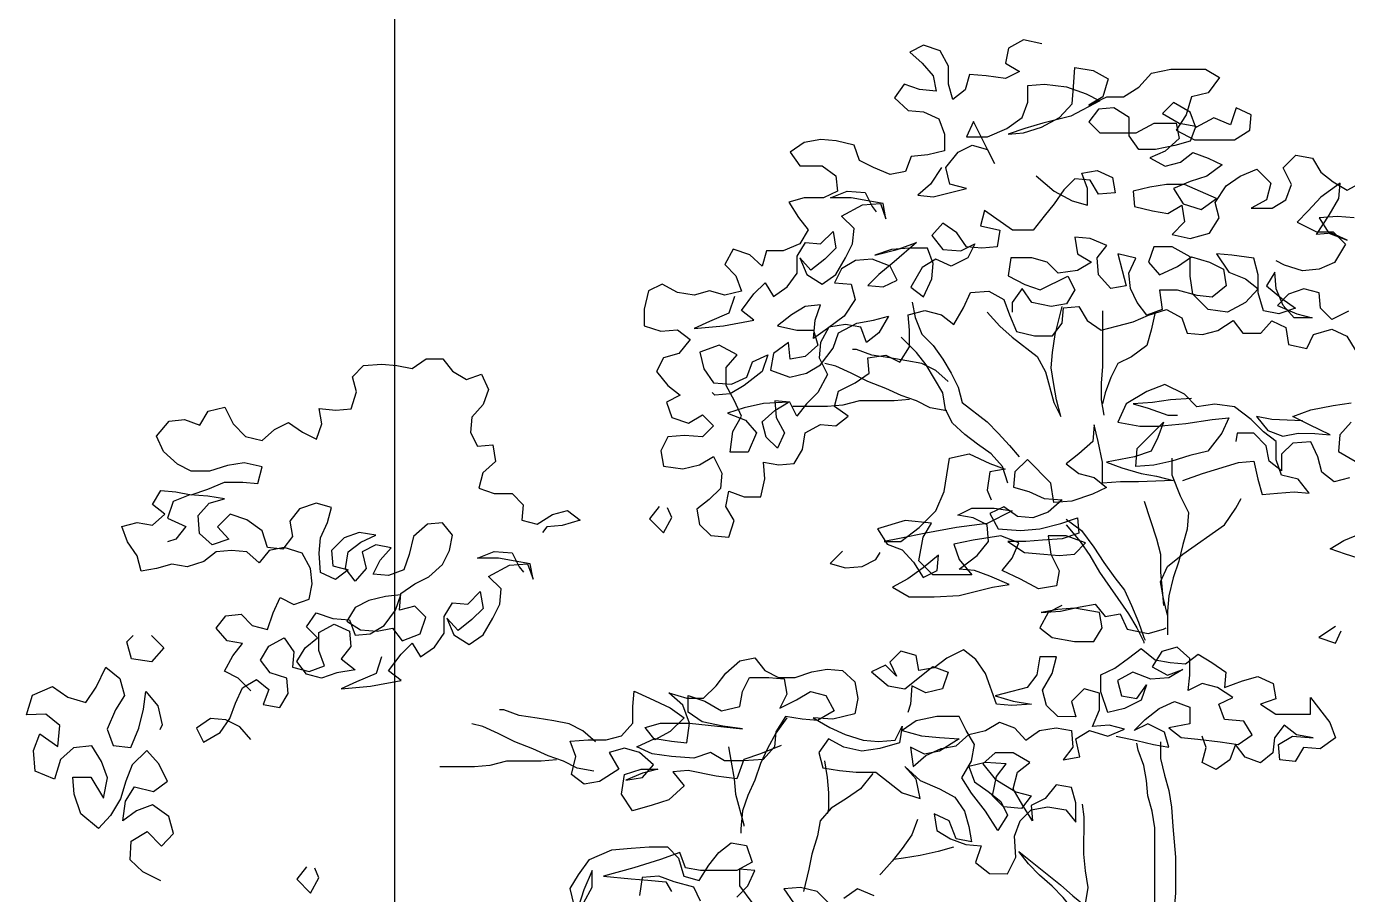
# Model space of a CAD drawing. Header units: millimetres. Extents: x 2002 to 2114, y 811 to 859.
# Drawn here: x 2027.26 to 2028.061, y 819.619 to 820.145 of the extents above; entities that cross this region are included whole.
import ezdxf

# ---------------------------------------------------------------- set-up
doc = ezdxf.new("R2010")
doc.units = ezdxf.units.MM
doc.header["$LTSCALE"] = 0.04
doc.layers.add('02', color=1, linetype='Continuous')
doc.layers.add('0_Architettonico', color=8, linetype='Continuous')

msp = doc.modelspace()

# ---------------------------------------------------------------- linework, layer by layer
at = {"layer": '02'}
msp.add_line((2027.48305, 820.34692), (2027.48305, 818.46692), dxfattribs=at)
at = {"layer": '0_Architettonico'}
for points in [[(2027.87539, 820.13421), (2027.86445, 820.13674), (2027.85518, 820.1317), (2027.85349, 820.12244), (2027.8619, 820.11738), (2027.85348, 820.11318), (2027.84169, 820.11487), (2027.83159, 820.11572), (2027.82906, 820.10646), (2027.82147, 820.10058), (2027.81896, 820.10984), (2027.81897, 820.12079), (2027.81392, 820.13005), (2027.80382, 820.13343), (2027.7954, 820.12923), (2027.80297, 820.12248), (2027.8097, 820.1149), (2027.81138, 820.10564), (2027.80127, 820.10649), (2027.79202, 820.10987), (2027.78611, 820.10145), (2027.79453, 820.09387), (2027.80379, 820.09302), (2027.81304, 820.0888), (2027.8164, 820.07953), (2027.81639, 820.06943), (2027.80629, 820.06691), (2027.79619, 820.06608), (2027.79281, 820.05682), (2027.78355, 820.05515), (2027.77345, 820.05937), (2027.76503, 820.06358), (2027.76167, 820.07285), (2027.75073, 820.07538), (2027.74147, 820.07623), (2027.73136, 820.07456), (2027.72294, 820.06867), (2027.72883, 820.06025), (2027.7423, 820.06024), (2027.75071, 820.05434), (2027.75154, 820.04507), (2027.74312, 820.04087), (2027.73133, 820.04088), (2027.72207, 820.03837), (2027.72796, 820.0291), (2027.73384, 820.02152), (2027.72878, 820.0131), (2027.71868, 820.0089), (2027.70857, 820.00891), (2027.70604, 819.99965), (2027.69847, 820.00639), (2027.68837, 820.00977), (2027.68331, 820.00051), (2027.69004, 819.99377), (2027.6934, 819.98451), (2027.68329, 819.98199), (2027.67403, 819.98453), (2027.66477, 819.98201), (2027.65467, 819.9837), (2027.64541, 819.98876), (2027.63699, 819.98456), (2027.63445, 819.97362), (2027.63444, 819.96351), (2027.64454, 819.96014), (2027.65465, 819.96097), (2027.66222, 819.95507), (2027.65547, 819.94666), (2027.64621, 819.94414), (2027.64199, 819.93572), (2027.64872, 819.9273), (2027.65629, 819.9214), (2027.64787, 819.9172), (2027.65123, 819.90793), (2027.66133, 819.90456), (2027.66975, 819.9096), (2027.67648, 819.90286), (2027.66974, 819.89613), (2027.6588, 819.89698), (2027.64869, 819.89615), (2027.64448, 819.88773), (2027.64615, 819.87847), (2027.65794, 819.87677), (2027.66804, 819.87929), (2027.67647, 819.88433), (2027.68151, 819.87423), (2027.68066, 819.86497), (2027.67392, 819.85824), (2027.66633, 819.85235), (2027.66801, 819.84309), (2027.67474, 819.83635), (2027.68568, 819.83549), (2027.68906, 819.84559), (2027.68402, 819.85402), (2027.68571, 819.86328), (2027.69497, 819.8599), (2027.70507, 819.85989), (2027.7076, 819.87084), (2027.70677, 819.88094), (2027.71603, 819.87925), (2027.72529, 819.88008), (2027.73035, 819.8885), (2027.73205, 819.8986), (2027.74131, 819.90364), (2027.75057, 819.90279), (2027.75815, 819.90868), (2027.74974, 819.91458), (2027.75228, 819.92384), (2027.76238, 819.92888), (2027.77081, 819.93476), (2027.76997, 819.94403), (2027.78092, 819.9457), (2027.78934, 819.94148), (2027.79524, 819.95074), (2027.79525, 819.96084), (2027.79441, 819.9701), (2027.80452, 819.97262), (2027.81462, 819.97009), (2027.82219, 819.96418), (2027.82809, 819.97428), (2027.83231, 819.98354), (2027.84326, 819.98437), (2027.85252, 819.97931), (2027.85587, 819.97005), (2027.86007, 819.95994), (2027.87102, 819.9574), (2027.88196, 819.95739), (2027.88786, 819.96497), (2027.88871, 819.97423), (2027.89798, 819.97506), (2027.90302, 819.96664), (2027.91143, 819.96074), (2027.9207, 819.96325), (2027.9308, 819.96577), (2027.94007, 819.96997), (2027.95102, 819.97333), (2027.96027, 819.96827), (2027.96363, 819.959), (2027.97289, 819.95815), (2027.98215, 819.96067), (2027.99142, 819.96656), (2027.99731, 819.95897), (2028.00825, 819.95896), (2028.015, 819.96653), (2028.02341, 819.96232), (2028.02509, 819.95221), (2028.03603, 819.94968), (2028.04025, 819.95809), (2028.05119, 819.96145), (2028.06045, 819.95723), (2028.06549, 819.94881)], [(2027.8147, 820.05933), (2027.80796, 820.04923), (2027.80037, 820.0425), (2027.80963, 820.04165), (2027.82984, 820.04669), (2027.81974, 820.04922), (2027.81723, 820.05933), (2027.82481, 820.06858), (2027.83324, 820.07278), (2027.8425, 820.07025), (2027.8467, 820.06183), (2027.83409, 820.0871), (2027.82987, 820.07784), (2027.8425, 820.07783), (2027.85429, 820.08287), (2027.86356, 820.08959), (2027.86694, 820.09885), (2027.86695, 820.10896), (2027.87705, 820.10979), (2027.89052, 820.10809), (2027.9023, 820.10387), (2027.91072, 820.09965), (2027.89303, 820.09041), (2027.87619, 820.08621), (2027.86524, 820.08286), (2027.85513, 820.0795), (2027.86439, 820.08033), (2027.87534, 820.08369), (2027.88629, 820.08957), (2027.89388, 820.09799), (2027.89473, 820.10809), (2027.89558, 820.11987), (2027.90653, 820.11818), (2027.91578, 820.11312), (2027.9124, 820.10218), (2027.90398, 820.09713), (2027.91493, 820.10218), (2027.92503, 820.10217), (2027.9343, 820.10805), (2027.94189, 820.11646), (2027.95367, 820.11898), (2027.97472, 820.11896), (2027.98314, 820.1139), (2027.97639, 820.10465), (2027.96629, 820.10213), (2027.96291, 820.09119), (2027.95701, 820.08193), (2027.96795, 820.07603), (2027.99236, 820.07601), (2028.00163, 820.08189), (2028.00248, 820.09115), (2027.99322, 820.09537), (2027.98985, 820.08527), (2027.97975, 820.08949), (2027.9688, 820.0836), (2027.96544, 820.09287), (2027.95534, 820.09877), (2027.9486, 820.09204), (2027.9587, 820.08614), (2027.9688, 820.08445), (2027.96542, 820.07519), (2027.95616, 820.07267), (2027.94437, 820.07016), (2027.93427, 820.07016), (2027.92838, 820.07859), (2027.92839, 820.08953), (2027.91913, 820.09544), (2027.90987, 820.0946), (2027.90397, 820.08703), (2027.9107, 820.08029), (2027.93259, 820.08027), (2027.94354, 820.08615), (2027.95701, 820.08614), (2027.95869, 820.07688), (2027.95026, 820.06931), (2027.941, 820.06511), (2027.95025, 820.06005), (2027.95952, 820.06256), (2027.9671, 820.06845), (2027.97636, 820.06507), (2027.98477, 820.06086), (2027.97551, 820.05413), (2027.9654, 820.05077), (2027.95529, 820.04657), (2027.96118, 820.03731), (2027.97212, 820.03393), (2027.98139, 820.04065), (2027.96203, 820.04909), (2027.95108, 820.0491), (2027.94098, 820.04743), (2027.93087, 820.04491), (2027.93171, 820.03565), (2027.94265, 820.03311), (2027.95191, 820.03142), (2027.96033, 820.03646), (2027.96201, 820.02636), (2027.95442, 820.01879), (2027.96537, 820.01625), (2027.97716, 820.01961), (2027.98306, 820.02887), (2027.98054, 820.03813), (2027.98729, 820.04823), (2027.99571, 820.05411), (2028.00582, 820.05831), (2028.01423, 820.04989), (2028.01169, 820.03978), (2028.00243, 820.03474), (2028.01506, 820.03473), (2028.02348, 820.03977), (2028.02686, 820.04903), (2028.02182, 820.05914), (2028.0294, 820.06671), (2028.0395, 820.06502), (2028.04455, 820.05659), (2028.05212, 820.05069), (2028.06053, 820.04563), (2028.0698, 820.05068)], [(2027.87195, 820.05423), (2027.88288, 820.04495), (2027.89382, 820.03905), (2027.90308, 820.03652), (2027.90309, 820.04662), (2027.89973, 820.05588), (2027.909, 820.05756), (2027.91825, 820.05334), (2027.91993, 820.04408), (2027.90982, 820.04325), (2027.90478, 820.05167), (2027.89552, 820.05252), (2027.88878, 820.04579), (2027.88288, 820.03738), (2027.87698, 820.0298), (2027.87023, 820.02139), (2027.85761, 820.0214), (2027.84078, 820.03321), (2027.83824, 820.02395), (2027.85003, 820.02141), (2027.84833, 820.01131), (2027.83907, 820.01048), (2027.82981, 820.01133), (2027.82393, 820.01975), (2027.81551, 820.02565), (2027.80877, 820.01808), (2027.8155, 820.00965), (2027.82644, 820.0088), (2027.83487, 820.013), (2027.83065, 820.00459), (2027.82054, 819.99955), (2027.81128, 820.00377), (2027.80286, 819.99872), (2027.79611, 819.98694), (2027.80368, 819.98104), (2027.80875, 819.99198), (2027.8096, 820.00124), (2027.80624, 820.01051), (2027.79529, 820.01052), (2027.78435, 820.00968), (2027.77424, 820.00632), (2027.78771, 820.00968), (2027.79951, 820.01388), (2027.78602, 820.0021), (2027.77676, 819.99454), (2027.77001, 819.98781), (2027.77927, 819.98696), (2027.7877, 819.99116), (2027.7835, 819.99958), (2027.77255, 820.0038), (2027.76245, 820.00297), (2027.75403, 819.99792), (2027.74981, 819.98951), (2027.75991, 819.98866), (2027.76243, 819.97939), (2027.75568, 819.9693), (2027.74557, 819.96173), (2027.73715, 819.95584), (2027.738, 819.96679), (2027.74138, 819.97605), (2027.73212, 819.97521), (2027.72369, 819.97017), (2027.71527, 819.96344), (2027.72705, 819.9609), (2027.73715, 819.96089), (2027.73967, 819.95163), (2027.73209, 819.9449), (2027.72283, 819.94323), (2027.72199, 819.95333), (2027.71273, 819.9466), (2027.71103, 819.9365), (2027.72282, 819.93228), (2027.73292, 819.9348), (2027.74134, 819.93984), (2027.74893, 819.94994), (2027.75231, 819.9592), (2027.76326, 819.96508), (2027.77336, 819.96676), (2027.78263, 819.96927), (2027.77672, 819.95917), (2027.76914, 819.95329), (2027.76578, 819.96255), (2027.75652, 819.96424), (2027.74642, 819.96257), (2027.74136, 819.95331), (2027.74051, 819.94405), (2027.74555, 819.93395), (2027.73965, 819.92301), (2027.7329, 819.91628), (2027.727, 819.9087), (2027.7228, 819.91713), (2027.71354, 819.91798), (2027.71437, 819.90787), (2027.71942, 819.89861), (2027.7152, 819.88935), (2027.70847, 819.89609), (2027.70595, 819.90536), (2027.71354, 819.91208), (2027.72196, 819.91713), (2027.7068, 819.9163), (2027.69501, 819.91379), (2027.68491, 819.91043), (2027.69585, 819.90621), (2027.70258, 819.89862), (2027.69752, 819.88684), (2027.68657, 819.88685), (2027.68827, 819.89948), (2027.69333, 819.90874), (2027.68913, 819.918), (2027.68408, 819.92727), (2027.68409, 819.93821), (2027.69083, 819.94578), (2027.67989, 819.95169), (2027.6681, 819.94749), (2027.67062, 819.93738), (2027.67651, 819.92896), (2027.68745, 819.92811), (2027.69672, 819.93231), (2027.70009, 819.94156), (2027.70936, 819.94577), (2027.70598, 819.93567), (2027.69503, 819.92726), (2027.6866, 819.92221), (2027.67734, 819.92138), (2027.67566, 819.92306)], [(2027.68918, 819.98114), (2027.68581, 819.97104), (2027.67401, 819.966), (2027.66475, 819.9618), (2027.68243, 819.96347), (2027.70096, 819.96682), (2027.69338, 819.97272), (2027.70097, 819.98282), (2027.70771, 819.98955), (2027.71276, 819.98112), (2027.72118, 819.98701), (2027.72708, 819.99542), (2027.72709, 820.00553), (2027.73215, 820.01394), (2027.74141, 820.01309), (2027.749, 820.02066), (2027.75067, 820.01056), (2027.74393, 820.00383), (2027.7355, 819.9971), (2027.72878, 820.00468), (2027.73298, 819.99458), (2027.74223, 819.98867), (2027.75066, 819.99456), (2027.75656, 820.00466), (2027.76078, 820.01307), (2027.76163, 820.02233), (2027.75406, 820.02992), (2027.76669, 820.03664), (2027.77764, 820.03747), (2027.781, 820.02821), (2027.77932, 820.03747), (2027.77006, 820.03916), (2027.75996, 820.04086), (2027.74733, 820.04087), (2027.75744, 820.04507), (2027.76838, 820.04422), (2027.77258, 820.03579), (2027.77511, 820.03242)], [(2028.06473, 820.02879), (2028.05462, 820.02964), (2028.04368, 820.02881), (2028.04956, 820.01954), (2028.0605, 820.01532), (2028.05125, 820.01954), (2028.04198, 820.01871), (2028.04957, 820.03049), (2028.05548, 820.04059), (2028.05633, 820.04985), (2028.04453, 820.04144), (2028.03695, 820.03303), (2028.0302, 820.0263), (2028.04199, 820.02039), (2028.05209, 820.02038), (2028.05966, 820.0128), (2028.05291, 820.00186), (2028.04365, 819.99766), (2028.03355, 819.99683), (2028.0226, 820.0002), (2028.01755, 820.00273)], [(2028.06131, 819.97239), (2028.0512, 819.96734), (2028.04447, 819.97408), (2028.04364, 819.98335), (2028.03438, 819.98588), (2028.02511, 819.98252), (2028.01837, 819.97579), (2028.03015, 819.97073), (2028.03941, 819.9682), (2028.02847, 819.96821), (2028.02174, 819.97579), (2028.01754, 819.9859), (2028.01671, 819.996), (2028.01165, 819.98759), (2028.0209, 819.98), (2028.02932, 819.9741), (2028.01921, 819.97074), (2028.00995, 819.97243), (2028.00659, 819.98338), (2028.0066, 819.99433), (2028.00409, 820.00443), (2027.99062, 820.00613), (2027.98136, 820.00698), (2027.98892, 819.99603), (2027.99902, 819.99181), (2028.00659, 819.98591), (2027.99901, 819.97749), (2027.98806, 819.97161), (2027.97627, 819.9733), (2027.96702, 819.98257), (2027.96535, 819.99352), (2027.96536, 820.00531), (2027.95442, 820.01121), (2027.94347, 820.01122), (2027.9401, 820.00196), (2027.94682, 819.99438), (2027.95777, 819.99942), (2027.9662, 820.00531), (2027.97714, 820.00193), (2027.98556, 819.99771), (2027.98723, 819.98761), (2027.97881, 819.98088), (2027.96955, 819.98173), (2027.95776, 819.98511), (2027.94682, 819.98512), (2027.94849, 819.97333), (2027.93923, 819.96997), (2027.93334, 819.97755), (2027.92914, 819.98598), (2027.9283, 819.99524), (2027.93252, 820.0045), (2027.92158, 820.00703), (2027.9241, 819.99693), (2027.92661, 819.98766), (2027.91735, 819.98599), (2027.90978, 819.99441), (2027.90895, 820.00452), (2027.91485, 820.01209), (2027.90475, 820.01631), (2027.89549, 820.01716), (2027.89716, 820.00705), (2027.90558, 820.002), (2027.89715, 819.99695), (2027.88536, 819.99528), (2027.87864, 820.00202), (2027.86938, 820.00455), (2027.85675, 820.00457), (2027.85505, 819.99362), (2027.86515, 819.98856), (2027.87441, 819.98518), (2027.89126, 819.99359), (2027.89546, 819.98517), (2027.8904, 819.97675), (2027.88114, 819.97508), (2027.86935, 819.97761), (2027.86347, 819.98604), (2027.85757, 819.97762), (2027.85756, 819.97173)], [(2027.79695, 819.97768), (2027.79862, 819.96842), (2027.80282, 819.95831), (2027.80955, 819.95157), (2027.81544, 819.94314), (2027.82048, 819.93472), (2027.82468, 819.9263), (2027.8272, 819.91703), (2027.84234, 819.90523), (2027.84907, 819.89849), (2027.8558, 819.89091), (2027.86169, 819.88417)], [(2027.84241, 819.97174), (2027.84997, 819.96332), (2027.85755, 819.95657), (2027.87269, 819.94477), (2027.87773, 819.93551), (2027.88277, 819.91698), (2027.88697, 819.90856), (2027.88445, 819.91866), (2027.88278, 819.92793), (2027.8811, 819.93803), (2027.88195, 819.94729), (2027.88365, 819.95823), (2027.88787, 819.97507)], [(2027.91229, 819.97252), (2027.91225, 819.93884), (2027.9114, 819.92874), (2027.91139, 819.91864), (2027.91307, 819.90938)], [(2027.94428, 819.97165), (2027.94174, 819.96071), (2027.93921, 819.95145), (2027.92994, 819.94472), (2027.92152, 819.94052), (2027.9173, 819.9321), (2027.91392, 819.92285), (2027.91223, 819.91611)], [(2027.85494, 819.86817), (2027.85158, 819.87828), (2027.84485, 819.88586), (2027.83644, 819.89177), (2027.82887, 819.89767), (2027.8213, 819.90441), (2027.81709, 819.91283), (2027.81542, 819.92294), (2027.80533, 819.93978), (2027.79944, 819.94737), (2027.79019, 819.95664)], [(2027.81879, 819.92967), (2027.81122, 819.93641), (2027.80281, 819.94063), (2027.79355, 819.94232), (2027.78344, 819.94401), (2027.7725, 819.94571), (2027.76324, 819.94908), (2027.76072, 819.94909)], [(2027.39598, 819.74239), (2027.38841, 819.74998), (2027.38, 819.7542), (2027.38506, 819.76345), (2027.39096, 819.77102), (2027.3817, 819.77272), (2027.37497, 819.7803), (2027.38087, 819.78787), (2027.39013, 819.78871), (2027.39686, 819.78196), (2027.40612, 819.77943), (2027.4095, 819.78953), (2027.41372, 819.79879), (2027.42213, 819.79457), (2027.4314, 819.79793), (2027.43309, 819.80719), (2027.43226, 819.81645), (2027.42721, 819.82572), (2027.41627, 819.82909), (2027.40701, 819.82742), (2027.40111, 819.81985), (2027.39354, 819.82659), (2027.38428, 819.82744), (2027.37501, 819.82661), (2027.36743, 819.82072), (2027.35732, 819.81736), (2027.34807, 819.81905), (2027.3388, 819.81654), (2027.32954, 819.81486), (2027.32702, 819.82412), (2027.32114, 819.83255), (2027.31778, 819.84181), (2027.32704, 819.84433), (2027.3363, 819.84264), (2027.34388, 819.84937), (2027.33631, 819.85527), (2027.34137, 819.86368), (2027.35063, 819.86283), (2027.35989, 819.86114), (2027.37, 819.8645), (2027.3801, 819.8687), (2027.39105, 819.86869), (2027.40031, 819.86784), (2027.40284, 819.87794), (2027.3919, 819.88047), (2027.3818, 819.8788), (2027.37085, 819.87544), (2027.3599, 819.87545), (2027.35149, 819.87967), (2027.34308, 819.88725), (2027.33888, 819.89652), (2027.34646, 819.90577), (2027.35572, 819.90661), (2027.36498, 819.90323), (2027.37004, 819.91165), (2027.38015, 819.91416), (2027.38519, 819.90405), (2027.39276, 819.89647), (2027.40286, 819.89393), (2027.41044, 819.90066), (2027.41887, 819.90487), (2027.42728, 819.89896), (2027.4357, 819.89475), (2027.43907, 819.904), (2027.4374, 819.91327), (2027.4475, 819.91242), (2027.45676, 819.91325), (2027.46014, 819.92335), (2027.45762, 819.93261), (2027.46436, 819.93934), (2027.47531, 819.94017), (2027.48457, 819.93932), (2027.49383, 819.93763), (2027.50225, 819.94352), (2027.51236, 819.94351), (2027.51824, 819.93593), (2027.52666, 819.93087), (2027.53592, 819.93423), (2027.54012, 819.92496), (2027.53675, 819.9157), (2027.53, 819.90813), (2027.52915, 819.89887), (2027.53335, 819.89045), (2027.54262, 819.89128), (2027.54429, 819.88118), (2027.53671, 819.87445), (2027.53417, 819.86519), (2027.54343, 819.86181), (2027.55438, 819.8618), (2027.56111, 819.85506), (2027.56026, 819.8458), (2027.56951, 819.84327), (2027.57878, 819.84915), (2027.58804, 819.85167), (2027.59562, 819.84577), (2027.58467, 819.84241), (2027.57541, 819.84158), (2027.57288, 819.83821)], [(2027.81793, 819.91199), (2027.80783, 819.91368), (2027.79942, 819.9179), (2027.79016, 819.92128), (2027.7809, 819.92549), (2027.76996, 819.92971), (2027.75986, 819.93477), (2027.75061, 819.93899), (2027.74387, 819.94068)], [(2027.96102, 819.86976), (2027.97281, 819.87396), (2027.99471, 819.88068), (2028.00397, 819.88151), (2028.00649, 819.87056), (2028.00901, 819.8613), (2028.01827, 819.86213), (2028.02837, 819.86296), (2028.03763, 819.86211), (2028.0309, 819.87054), (2028.0208, 819.87307), (2028.01744, 819.88234), (2028.01745, 819.89328), (2028.00988, 819.89918), (2028.00231, 819.90677), (2027.99222, 819.91436), (2027.98043, 819.91605), (2027.96948, 819.91438), (2027.96191, 819.92196), (2027.95013, 819.92786), (2027.93918, 819.92367), (2027.92655, 819.9161), (2027.92149, 819.90516), (2027.93495, 819.90262), (2027.9459, 819.90261), (2027.96274, 819.90428), (2027.97874, 819.90679), (2027.98884, 819.90762), (2027.98462, 819.89837), (2027.97619, 819.88743), (2027.96525, 819.88491), (2027.9543, 819.88155), (2027.94335, 819.87904), (2027.93241, 819.87821), (2027.93326, 819.88915), (2027.94927, 819.90513), (2027.94589, 819.89588), (2027.94168, 819.88746), (2027.93157, 819.8841), (2027.91473, 819.88075), (2027.92399, 819.87737), (2027.93577, 819.87399), (2027.94503, 819.8723), (2027.95513, 819.86977), (2027.93408, 819.86894), (2027.92314, 819.86895), (2027.91219, 819.86812), (2027.9122, 819.88075), (2027.90969, 819.89338), (2027.90717, 819.90349), (2027.90632, 819.89339), (2027.89789, 819.88582), (2027.89031, 819.87993), (2027.89788, 819.87403), (2027.90714, 819.87149), (2027.91471, 819.86559), (2027.90629, 819.86139), (2027.89366, 819.85719), (2027.88271, 819.85636), (2027.88104, 819.86815), (2027.86674, 819.88248), (2027.85916, 819.87491), (2027.8583, 819.86565), (2027.86756, 819.86311), (2027.87682, 819.85889), (2027.88777, 819.85804), (2027.87934, 819.85047), (2027.87007, 819.84711), (2027.86081, 819.84796), (2027.8524, 819.85386), (2027.84398, 819.84966), (2027.84902, 819.8404), (2027.86249, 819.83954), (2027.87428, 819.84037), (2027.88691, 819.84373), (2027.89702, 819.84709), (2027.89785, 819.83783), (2027.88774, 819.83447), (2027.87596, 819.83364), (2027.86585, 819.8328), (2027.85491, 819.83281), (2027.865, 819.82607), (2027.87679, 819.82522), (2027.88605, 819.82437), (2027.89531, 819.8252), (2027.90205, 819.83193), (2027.89027, 819.83615), (2027.87933, 819.83616), (2027.881, 819.82521), (2027.88604, 819.81511), (2027.88435, 819.80585), (2027.8734, 819.80417), (2027.86246, 819.81008), (2027.85152, 819.81514), (2027.85742, 819.82271), (2027.86164, 819.83197), (2027.8507, 819.83619), (2027.83386, 819.83368), (2027.82207, 819.83116), (2027.82543, 819.8219), (2027.833, 819.81263), (2027.80942, 819.81265), (2027.80101, 819.82108), (2027.80355, 819.83539), (2027.80861, 819.8438), (2027.79262, 819.8455), (2027.77577, 819.84046), (2027.78166, 819.8312), (2027.79092, 819.82782), (2027.79764, 819.82024), (2027.80353, 819.81097), (2027.81195, 819.81517), (2027.8128, 819.82443), (2027.80353, 819.81686), (2027.79427, 819.81014), (2027.785, 819.80509), (2027.7951, 819.79919), (2027.81025, 819.79918), (2027.82541, 819.80001), (2027.84562, 819.80504), (2027.85572, 819.80671), (2027.84394, 819.81178), (2027.83468, 819.81515), (2027.82542, 819.816), (2027.83638, 819.82441), (2027.84312, 819.83282), (2027.84229, 819.84293), (2027.83387, 819.84715), (2027.82461, 819.84884), (2027.83304, 819.85304), (2027.84651, 819.85303), (2027.85745, 819.85133), (2027.84229, 819.84377), (2027.82376, 819.84126), (2027.80524, 819.83791), (2027.78924, 819.83456), (2027.77998, 819.83288), (2027.79008, 819.83287), (2027.80103, 819.84128), (2027.81114, 819.85138), (2027.81621, 819.86316), (2027.81959, 819.88336), (2027.83138, 819.88588), (2027.844, 819.87997), (2027.85326, 819.8766), (2027.844, 819.87492), (2027.84231, 819.86398), (2027.84483, 819.85808)], [(2027.79521, 819.91875), (2027.78595, 819.91791), (2027.7649, 819.91793), (2027.75479, 819.91541), (2027.74553, 819.91458), (2027.72448, 819.9146)], [(2027.96612, 819.91943), (2027.95349, 819.9186), (2027.94254, 819.91693), (2027.93076, 819.9161), (2027.94002, 819.91356), (2027.9518, 819.90934), (2027.95769, 819.90934)], [(2028.03346, 819.9059), (2028.01494, 819.90676), (2028.00568, 819.90845), (2028.01241, 819.90002), (2028.02167, 819.89665), (2028.03093, 819.89832), (2028.04103, 819.89831), (2028.05029, 819.89746), (2028.03767, 819.90337), (2028.02757, 819.90843), (2028.03852, 819.91263), (2028.05199, 819.91514), (2028.06294, 819.91682)], [(2028.06293, 819.90503), (2028.05619, 819.89746), (2028.05534, 819.88736), (2028.06543, 819.88145)], [(2028.06206, 819.87135), (2028.05279, 819.86884), (2028.04522, 819.87474), (2028.0427, 819.884), (2028.0385, 819.89326), (2028.02756, 819.89243), (2028.02081, 819.8857), (2028.02081, 819.8756), (2028.01323, 819.8815), (2028.01156, 819.89076), (2028.00399, 819.89835), (2027.99388, 819.89836), (2027.99304, 819.89331)], [(2027.9543, 819.88324), (2027.95429, 819.87314), (2027.95933, 819.8605), (2027.96437, 819.85039), (2027.96352, 819.84029), (2027.96099, 819.83103), (2027.95845, 819.82093), (2027.95508, 819.81083), (2027.95254, 819.79989), (2027.95169, 819.79063), (2027.95168, 819.77632)], [(2027.39596, 819.71293), (2027.38923, 819.72051), (2027.38081, 819.72473), (2027.37155, 819.72558), (2027.36313, 819.71969), (2027.36733, 819.71127), (2027.37744, 819.71715), (2027.38334, 819.72557), (2027.38672, 819.73483), (2027.39093, 819.74408), (2027.39936, 819.74913), (2027.40693, 819.74323), (2027.40355, 819.73397), (2027.41366, 819.73227), (2027.41872, 819.74069), (2027.41788, 819.74995), (2027.40778, 819.75333), (2027.4019, 819.76091), (2027.40695, 819.76933), (2027.41622, 819.77437), (2027.42211, 819.76594), (2027.42126, 819.75668), (2027.43136, 819.75415), (2027.44062, 819.75751), (2027.43726, 819.76677), (2027.43727, 819.77772), (2027.44654, 819.78276), (2027.45579, 819.77854), (2027.45663, 819.76928), (2027.45073, 819.76171), (2027.45914, 819.75497), (2027.44819, 819.75329), (2027.43893, 819.74993), (2027.42967, 819.75247), (2027.42378, 819.76005), (2027.42884, 819.76846), (2027.43643, 819.77435), (2027.4297, 819.78109), (2027.4356, 819.78951), (2027.4457, 819.78613), (2027.4558, 819.78528), (2027.45916, 819.77601), (2027.46842, 819.77685), (2027.47685, 819.78189), (2027.48359, 819.79115), (2027.48697, 819.8004), (2027.4777, 819.79957), (2027.4676, 819.79705), (2027.45918, 819.79285), (2027.45412, 819.78444), (2027.46253, 819.77938), (2027.47263, 819.77853), (2027.4819, 819.7802), (2027.48778, 819.77262), (2027.49873, 819.77682), (2027.50211, 819.78692), (2027.49538, 819.79366), (2027.48612, 819.79114), (2027.48697, 819.80125), (2027.49539, 819.80713), (2027.50381, 819.81133), (2027.51224, 819.8189), (2027.51646, 819.82732), (2027.51815, 819.83658), (2027.51226, 819.84416), (2027.503, 819.84333), (2027.49458, 819.83576), (2027.49204, 819.82482), (2027.48866, 819.81556), (2027.4794, 819.8122), (2027.47014, 819.81305), (2027.47436, 819.82146), (2027.4811, 819.82903), (2027.47184, 819.83073), (2027.46342, 819.82653), (2027.46593, 819.81642), (2027.45919, 819.80885), (2027.4533, 819.81643), (2027.455, 819.82653), (2027.46258, 819.83242), (2027.47184, 819.83662), (2027.46174, 819.83831), (2027.45248, 819.83495), (2027.44489, 819.82738), (2027.44573, 819.81812), (2027.45499, 819.81559), (2027.4474, 819.8097), (2027.43815, 819.81392), (2027.43732, 819.82571), (2027.43817, 819.83497), (2027.44238, 819.84422), (2027.44492, 819.85348), (2027.43566, 819.85602), (2027.42555, 819.85266), (2027.41965, 819.84509), (2027.42133, 819.83582), (2027.41543, 819.82825), (2027.40617, 819.8291), (2027.40281, 819.83921), (2027.39355, 819.84595), (2027.38345, 819.84933), (2027.37587, 819.84176), (2027.3826, 819.83418), (2027.37249, 819.83082), (2027.36492, 819.83756), (2027.36409, 819.84851), (2027.37083, 819.85608), (2027.38009, 819.85859), (2027.36999, 819.86029), (2027.35905, 819.86114), (2027.34894, 819.85694), (2027.34556, 819.84684), (2027.35651, 819.84178), (2027.3506, 819.83421), (2027.34555, 819.83253)], [(2027.6436, 819.85406), (2027.6377, 819.84648), (2027.64611, 819.83806), (2027.65117, 819.84731), (2027.64865, 819.85321)], [(2027.93744, 819.85715), (2027.94499, 819.83442), (2027.94751, 819.82515), (2027.9475, 819.81421), (2027.94833, 819.80326), (2027.94917, 819.794)], [(2027.95169, 819.7881), (2027.94917, 819.79821), (2027.9475, 819.80831), (2027.95171, 819.81757), (2027.96098, 819.82514), (2027.98626, 819.8428), (2027.993, 819.85289), (2027.99637, 819.85878)], [(2027.89028, 819.84625), (2027.89954, 819.83951), (2027.9071, 819.8294), (2027.91299, 819.82013), (2027.91972, 819.81086), (2027.9256, 819.80328), (2027.9298, 819.79402), (2027.934, 819.78391), (2027.93736, 819.77465), (2027.9382, 819.77296)], [(2027.89028, 819.84288), (2027.89869, 819.83277), (2027.90457, 819.82435), (2027.91046, 819.81424), (2027.92811, 819.78897), (2027.93316, 819.78054), (2027.93736, 819.77212), (2027.93736, 819.77128)], [(2028.07043, 819.82167), (2028.05949, 819.82505), (2028.05023, 819.82843), (2028.05865, 819.83347), (2028.06876, 819.83767)], [(2027.47526, 819.7629), (2027.47188, 819.7528), (2027.46009, 819.74776), (2027.45082, 819.74356), (2027.4685, 819.74523), (2027.48703, 819.74858), (2027.47946, 819.75448), (2027.48705, 819.76457), (2027.49379, 819.7713), (2027.49883, 819.76288), (2027.50726, 819.76876), (2027.51316, 819.77718), (2027.51317, 819.78728), (2027.51822, 819.7957), (2027.52749, 819.79485), (2027.53507, 819.80242), (2027.53674, 819.79231), (2027.53, 819.78558), (2027.52158, 819.77885), (2027.51485, 819.78644), (2027.51905, 819.77633), (2027.5283, 819.77043), (2027.53673, 819.77632), (2027.54263, 819.78641), (2027.54685, 819.79483), (2027.5477, 819.80409), (2027.54013, 819.81167), (2027.55276, 819.8184), (2027.56371, 819.81923), (2027.56707, 819.80996), (2027.56539, 819.81923), (2027.55613, 819.82092), (2027.54603, 819.82261), (2027.5334, 819.82262), (2027.54351, 819.82682), (2027.55446, 819.82597), (2027.55866, 819.81755), (2027.56118, 819.81418)], [(2027.75471, 819.82701), (2027.74713, 819.81944), (2027.75639, 819.81691), (2027.76649, 819.81774), (2027.77491, 819.82194), (2027.77744, 819.82615)], [(2027.88771, 819.79406), (2027.87928, 819.78985), (2027.87422, 819.7806), (2027.8818, 819.7747), (2027.89526, 819.77216), (2027.90705, 819.77215), (2027.91211, 819.78056), (2027.91043, 819.78982), (2027.89528, 819.79236), (2027.88518, 819.79153), (2027.87507, 819.78986), (2027.88686, 819.79069), (2027.89865, 819.7932), (2027.90791, 819.79488), (2027.9138, 819.7873), (2027.92306, 819.78897), (2027.92726, 819.77971), (2027.93989, 819.77717), (2027.94915, 819.77969), (2027.95084, 819.78053)], [(2028.05355, 819.78127), (2028.04345, 819.77455), (2028.05355, 819.77117), (2028.05692, 819.77875)], [(2027.33583, 819.77582), (2027.34332, 819.76834), (2027.33584, 819.75991), (2027.32368, 819.76177), (2027.32086, 819.77206), (2027.3246, 819.77581)], [(2027.71756, 819.70918), (2027.70493, 819.70414), (2027.69482, 819.70078), (2027.6906, 819.68899), (2027.67797, 819.69069), (2027.66114, 819.69407), (2027.65187, 819.69324), (2027.6586, 819.68481), (2027.64933, 819.6764), (2027.63923, 819.67305), (2027.62744, 819.66969), (2027.62071, 819.6798), (2027.62241, 819.69158), (2027.63251, 819.69494), (2027.64261, 819.69493), (2027.63335, 819.69241), (2027.62324, 819.68821), (2027.63335, 819.68989), (2027.64009, 819.69746), (2027.63168, 819.70505), (2027.62242, 819.70758), (2027.61316, 819.70506), (2027.61904, 819.69495), (2027.60725, 819.68739), (2027.59798, 819.68571), (2027.59041, 819.69161), (2027.59295, 819.70256), (2027.58959, 819.71182), (2027.60053, 819.71265), (2027.61148, 819.71264), (2027.62074, 819.71516), (2027.62749, 819.72273), (2027.62749, 819.73283), (2027.62835, 819.74209), (2027.6376, 819.73788), (2027.65023, 819.73197), (2027.65864, 819.72607), (2027.65021, 819.71766), (2027.64095, 819.71261), (2027.63506, 819.7202), (2027.64432, 819.72271), (2027.662, 819.7227), (2027.69399, 819.7193), (2027.68221, 819.721), (2027.66958, 819.72353), (2027.66117, 819.72943), (2027.66118, 819.73954), (2027.67128, 819.73616), (2027.68138, 819.73026), (2027.69232, 819.73277), (2027.69402, 819.74203), (2027.69823, 819.75045), (2027.71002, 819.75044), (2027.71928, 819.74959), (2027.72096, 819.74032), (2027.71674, 819.73191), (2027.72685, 819.73695), (2027.73527, 819.742), (2027.74453, 819.73946), (2027.74957, 819.7302), (2027.73946, 819.72431), (2027.7302, 819.72516), (2027.7201, 819.72685), (2027.7142, 819.7176), (2027.71335, 819.70834), (2027.70661, 819.70077), (2027.69482, 819.69994), (2027.68303, 819.69995), (2027.67462, 819.70501), (2027.66451, 819.70165), (2027.65104, 819.7025), (2027.63926, 819.7042), (2027.63, 819.70841), (2027.64095, 819.71346), (2027.65105, 819.71176), (2027.66031, 819.71091), (2027.662, 819.7227), (2027.65781, 819.73365), (2027.64939, 819.74123), (2027.66033, 819.73785), (2027.67044, 819.73785), (2027.67802, 819.74542), (2027.68392, 819.75299), (2027.69235, 819.76056), (2027.70161, 819.76223), (2027.7075, 819.75465), (2027.71591, 819.75043), (2027.72602, 819.75042), (2027.73612, 819.75378), (2027.74539, 819.75546), (2027.75465, 819.75461), (2027.76222, 819.74786), (2027.76389, 819.73776), (2027.7622, 819.7285), (2027.74873, 819.72514), (2027.73694, 819.726), (2027.74704, 819.72009), (2027.75629, 819.71588), (2027.76724, 819.7125), (2027.7765, 819.71165), (2027.7866, 819.71248), (2027.79082, 819.7209), (2027.78912, 819.71079), (2027.77733, 819.70744), (2027.76639, 819.70576), (2027.75545, 819.7083), (2027.74619, 819.71336), (2027.74029, 819.70495), (2027.7428, 819.69568), (2027.75291, 819.69399), (2027.76301, 819.69314), (2027.7748, 819.69313), (2027.78237, 819.68723), (2027.79078, 819.68048), (2027.80172, 819.67711), (2027.79921, 819.6889), (2027.79248, 819.69648), (2027.80173, 819.68805), (2027.81352, 819.68299), (2027.82277, 819.67793), (2027.82866, 819.6695), (2027.83117, 819.66024), (2027.83285, 819.65098), (2027.82359, 819.65267), (2027.81939, 819.66362), (2027.81013, 819.66784), (2027.81181, 819.65773), (2027.82022, 819.65267), (2027.82948, 819.6493), (2027.83874, 819.64845), (2027.83536, 819.63835), (2027.84378, 819.6316), (2027.85472, 819.63159), (2027.85978, 819.64169), (2027.85895, 819.65432), (2027.86233, 819.66358), (2027.86907, 819.67031), (2027.87918, 819.67198), (2027.89012, 819.67029), (2027.89601, 819.66271), (2027.89602, 819.67449), (2027.8935, 819.68376), (2027.88424, 819.68545), (2027.8775, 819.67704), (2027.86907, 819.67283), (2027.86991, 819.66357), (2027.86402, 819.67284), (2027.85814, 819.68295), (2027.86067, 819.69305), (2027.86826, 819.69894), (2027.85816, 819.70484), (2027.84721, 819.70485), (2027.83963, 819.69812), (2027.8472, 819.68885), (2027.85982, 819.68126), (2027.86908, 819.67873), (2027.86318, 819.67116), (2027.85223, 819.67201), (2027.8455, 819.67875), (2027.84804, 819.69053), (2027.85394, 819.69811), (2027.84131, 819.69896), (2027.83121, 819.69644), (2027.83457, 819.68718), (2027.84298, 819.68128), (2027.85055, 819.67538), (2027.85476, 819.66695), (2027.84885, 819.6577), (2027.84129, 819.66949), (2027.83288, 819.68045), (2027.82699, 819.68971), (2027.83289, 819.69981), (2027.83459, 819.70991), (2027.82954, 819.71834), (2027.82534, 819.72676), (2027.81187, 819.72677), (2027.79924, 819.72426), (2027.79082, 819.71837), (2027.8026, 819.71499), (2027.81354, 819.71414), (2027.82533, 819.71329), (2027.81354, 819.70572), (2027.80427, 819.70405), (2027.79586, 819.70826), (2027.79753, 819.69647), (2027.80511, 819.7032), (2027.81438, 819.7074), (2027.82364, 819.70908), (2027.83123, 819.71581), (2027.84133, 819.71832), (2027.84976, 819.72337), (2027.85901, 819.71999), (2027.86574, 819.71241), (2027.87417, 819.71829), (2027.88427, 819.71997), (2027.89353, 819.71828), (2027.89436, 819.70817), (2027.88846, 819.7006), (2027.89857, 819.70228), (2027.89605, 819.71322), (2027.90448, 819.71827), (2027.91542, 819.71489), (2027.92552, 819.71909), (2027.91627, 819.72162), (2027.90616, 819.72079), (2027.91038, 819.73089), (2027.91039, 819.74099), (2027.90113, 819.74353), (2027.89355, 819.73596), (2027.89606, 819.72669), (2027.88512, 819.7267), (2027.87839, 819.73345), (2027.87587, 819.74271), (2027.88178, 819.75281), (2027.88431, 819.76291), (2027.87421, 819.76292), (2027.87251, 819.75197), (2027.86661, 819.7444), (2027.85735, 819.74188), (2027.84724, 819.73937), (2027.85819, 819.73599), (2027.86913, 819.7343), (2027.85734, 819.73346), (2027.84808, 819.73431), (2027.84136, 819.75284), (2027.83548, 819.76127), (2027.82791, 819.76717), (2027.8178, 819.76213), (2027.81021, 819.75624), (2027.80095, 819.75456), (2027.79928, 819.76383), (2027.79002, 819.76636), (2027.78328, 819.75963), (2027.78748, 819.75121), (2027.78075, 819.75795), (2027.77233, 819.75375), (2027.78242, 819.74532), (2027.79252, 819.74363), (2027.80937, 819.75708), (2027.81863, 819.75371), (2027.81525, 819.74361), (2027.80515, 819.74109), (2027.79673, 819.74531), (2027.79588, 819.73436), (2027.79419, 819.72931)], [(2027.92047, 819.71488), (2027.9331, 819.71235), (2027.9432, 819.70981), (2027.95246, 819.70812), (2027.94994, 819.71738), (2027.93984, 819.72244), (2027.93142, 819.71824), (2027.93816, 819.72497), (2027.94658, 819.7317), (2027.95585, 819.7359), (2027.96511, 819.73252), (2027.9651, 819.72242), (2027.95247, 819.71991), (2027.96004, 819.71401), (2027.97014, 819.71315), (2027.98361, 819.71146), (2027.99455, 819.70976), (2028.00298, 819.71565), (2027.99793, 819.72407), (2027.98615, 819.72493), (2027.98279, 819.73419), (2027.99121, 819.73839), (2027.98196, 819.7443), (2027.9727, 819.74683), (2027.96427, 819.74263), (2027.96513, 819.75189), (2027.96513, 819.76199), (2027.95756, 819.76873), (2027.9483, 819.76622), (2027.9424, 819.75696), (2027.95165, 819.7519), (2027.96092, 819.75526), (2027.95249, 819.75022), (2027.94155, 819.74938), (2027.93061, 819.7536), (2027.92134, 819.74856), (2027.92386, 819.7393), (2027.93312, 819.7376), (2027.93902, 819.74602), (2027.93564, 819.73676), (2027.92554, 819.73172), (2027.91543, 819.7292), (2027.91123, 819.74183), (2027.91124, 819.75194), (2027.91967, 819.75614), (2027.92809, 819.76203), (2027.93567, 819.76791), (2027.94409, 819.76117), (2027.95335, 819.75948), (2027.96261, 819.75863), (2027.97019, 819.76451), (2027.9786, 819.75945), (2027.98702, 819.75355), (2027.98617, 819.74429), (2027.99712, 819.74849), (2028.00638, 819.75101), (2028.01564, 819.74679), (2028.01731, 819.73753), (2028.00805, 819.73417), (2028.0173, 819.72827), (2028.03835, 819.72825), (2028.03836, 819.73835), (2028.05013, 819.72318), (2028.05349, 819.71392), (2028.04423, 819.70719), (2028.03412, 819.70804), (2028.02906, 819.69963), (2028.0198, 819.70048), (2028.01897, 819.70974), (2028.02739, 819.71479), (2028.04002, 819.71393), (2028.02992, 819.71563), (2028.02235, 819.72153), (2028.01645, 819.71395), (2028.0156, 819.70469), (2028.00801, 819.69881), (2027.99876, 819.70218), (2027.99287, 819.70977), (2027.98949, 819.70051), (2027.98107, 819.69462), (2027.97265, 819.69884), (2027.97519, 819.7081), (2027.97267, 819.71484)], [(2027.34141, 819.62719), (2027.33048, 819.63262), (2027.32276, 819.63998), (2027.32354, 819.65137), (2027.33315, 819.65717), (2027.34183, 819.64821), (2027.34919, 819.65593), (2027.34628, 819.66619), (2027.33647, 819.67338), (2027.32669, 819.66967), (2027.31837, 819.66355), (2027.31994, 819.67542), (2027.32553, 819.68426), (2027.33709, 819.68141), (2027.34542, 819.68753), (2027.33993, 819.69842), (2027.33301, 819.70626), (2027.32405, 819.69758), (2027.32023, 819.68762), (2027.31689, 819.67686), (2027.31098, 819.66674), (2027.30362, 819.65902), (2027.29285, 819.66781), (2027.28897, 819.67967), (2027.28814, 819.6901), (2027.29905, 819.69013), (2027.30678, 819.67731), (2027.30915, 819.68967), (2027.30544, 819.69945), (2027.29964, 819.70906), (2027.28841, 819.70775), (2027.28057, 819.70083), (2027.27691, 819.68879), (2027.26518, 819.69373), (2027.26419, 819.70624), (2027.26801, 819.7162), (2027.2791, 819.70868), (2027.28019, 819.72136), (2027.27167, 819.72824), (2027.25996, 819.72772), (2027.26362, 819.73977), (2027.2758, 819.74493), (2027.28512, 819.73854), (2027.29588, 819.7352), (2027.30227, 819.74452), (2027.30801, 819.75673), (2027.31653, 819.74986), (2027.31945, 819.7396), (2027.31386, 819.73076), (2027.30891, 819.71903), (2027.31263, 819.70926), (2027.32322, 819.708), (2027.32816, 819.71973), (2027.33102, 819.73129), (2027.33228, 819.74188), (2027.33968, 819.73323), (2027.34228, 819.72169), (2027.34084, 819.71864)], [(2027.60487, 819.71142), (2027.5973, 819.71817), (2027.58888, 819.72238), (2027.57962, 819.72408), (2027.56952, 819.72577), (2027.55857, 819.72746), (2027.54932, 819.73084), (2027.54679, 819.73084)], [(2027.72094, 819.72601), (2027.7142, 819.71676), (2027.70914, 819.7075), (2027.70492, 819.69824), (2027.70154, 819.68814), (2027.69733, 819.67889), (2027.69395, 819.66963), (2027.6931, 819.65868), (2027.6931, 819.65616)], [(2027.60401, 819.69374), (2027.59391, 819.69544), (2027.58549, 819.69966), (2027.57623, 819.70303), (2027.56698, 819.70725), (2027.55603, 819.71147), (2027.54594, 819.71653), (2027.53668, 819.72075), (2027.52994, 819.72244)], [(2027.68557, 819.70836), (2027.68724, 819.6991), (2027.68892, 819.689), (2027.68975, 819.67973), (2027.69478, 819.66121), (2027.69478, 819.66037)], [(2027.95559, 819.45554), (2027.9556, 819.46733), (2027.9514, 819.47743), (2027.9489, 819.50522), (2027.94891, 819.51532), (2027.94724, 819.52543), (2027.94556, 819.53469), (2027.94557, 819.54479), (2027.94474, 819.5549), (2027.94475, 819.565), (2027.94392, 819.5751), (2027.94399, 819.6593), (2027.94232, 819.6694), (2027.9398, 819.67866), (2027.93897, 819.68793), (2027.93729, 819.69719), (2027.93393, 819.70645), (2027.93309, 819.71066)], [(2027.94741, 819.71149), (2027.9474, 819.70139), (2027.94992, 819.69128), (2027.95243, 819.68202), (2027.95411, 819.67192), (2027.95494, 819.66013), (2027.95661, 819.6416), (2027.95658, 819.61971), (2027.95403, 819.59193), (2027.95402, 819.5793), (2027.95485, 819.56752), (2027.95653, 819.55657), (2027.95649, 819.51531), (2027.96152, 819.48753), (2027.96235, 819.47826), (2027.96402, 819.46816), (2027.9657, 819.4589), (2027.96906, 819.45132)], [(2027.58128, 819.7005), (2027.57202, 819.69967), (2027.55097, 819.69969), (2027.54087, 819.69717), (2027.5316, 819.69634), (2027.51056, 819.69636)], [(2027.77311, 819.69229), (2027.76553, 819.68303), (2027.7571, 819.67715), (2027.74783, 819.67126), (2027.74109, 819.66369), (2027.7394, 819.65443), (2027.73602, 819.64349), (2027.73433, 819.63423), (2027.73095, 819.62076)], [(2027.74365, 819.69989), (2027.74533, 819.68979), (2027.74616, 819.68052), (2027.74615, 819.67042), (2027.74531, 819.6679)], [(2027.94052, 819.54985), (2027.93464, 819.5608), (2027.92876, 819.57259), (2027.92203, 819.58102), (2027.9153, 819.58776), (2027.90773, 819.5945), (2027.901, 819.60124), (2027.89511, 819.60882), (2027.88839, 819.61725), (2027.88166, 819.62399), (2027.87409, 819.63073), (2027.86736, 819.63748), (2027.86147, 819.64506), (2027.88671, 819.62483), (2027.89428, 819.61809), (2027.90185, 819.61219), (2027.90355, 819.62313), (2027.90187, 819.63323), (2027.90104, 819.64334), (2027.90106, 819.66607), (2027.90023, 819.67365)], [(2027.80003, 819.66448), (2027.79665, 819.65522), (2027.79075, 819.64681), (2027.78485, 819.63923), (2027.77811, 819.63166), (2027.77726, 819.63082)], [(2027.59202, 819.61247), (2027.58951, 819.62258), (2027.59457, 819.63099), (2027.60131, 819.64024), (2027.61479, 819.64613), (2027.62657, 819.64696), (2027.63752, 819.64779), (2027.64847, 819.64778), (2027.65519, 819.64104), (2027.65855, 819.63009), (2027.66781, 819.62755), (2027.67371, 819.63681), (2027.67961, 819.64438), (2027.6872, 819.65027), (2027.69646, 819.64858), (2027.69981, 819.63847), (2027.69055, 819.63343), (2027.66866, 819.63345), (2027.6594, 819.63514), (2027.65604, 819.6444), (2027.64425, 819.64021), (2027.62825, 819.63517), (2027.60972, 819.63013), (2027.62656, 819.62843), (2027.63666, 819.62758), (2027.6476, 819.62673), (2027.65097, 819.62083)], [(2027.8219, 819.64762), (2027.81264, 819.6451), (2027.80169, 819.64259), (2027.79159, 819.64091), (2027.78569, 819.64008)], [(2027.42968, 819.63581), (2027.42378, 819.62824), (2027.43219, 819.61981), (2027.43725, 819.62907), (2027.43473, 819.63496)], [(2027.59792, 819.61415), (2027.60298, 819.6234), (2027.60299, 819.63351), (2027.59793, 819.62173), (2027.59455, 819.61163)], [(2027.66864, 819.61493), (2027.66444, 819.62335), (2027.65266, 819.62673), (2027.6434, 819.6301), (2027.63329, 819.62927), (2027.6316, 819.61833)], [(2027.69053, 819.61743), (2027.69728, 819.62416), (2027.70149, 819.63342), (2027.69223, 819.63427), (2027.69222, 819.62416), (2027.69979, 819.61405)], [(2027.7461, 819.61401), (2027.73937, 819.62075), (2027.72927, 819.62329), (2027.71916, 819.62246), (2027.72505, 819.61403)], [(2027.77389, 819.6182), (2027.76379, 819.62242), (2027.75536, 819.61653)]]:
    msp.add_lwpolyline(points, dxfattribs=at)

doc.saveas('drawing.dxf')
